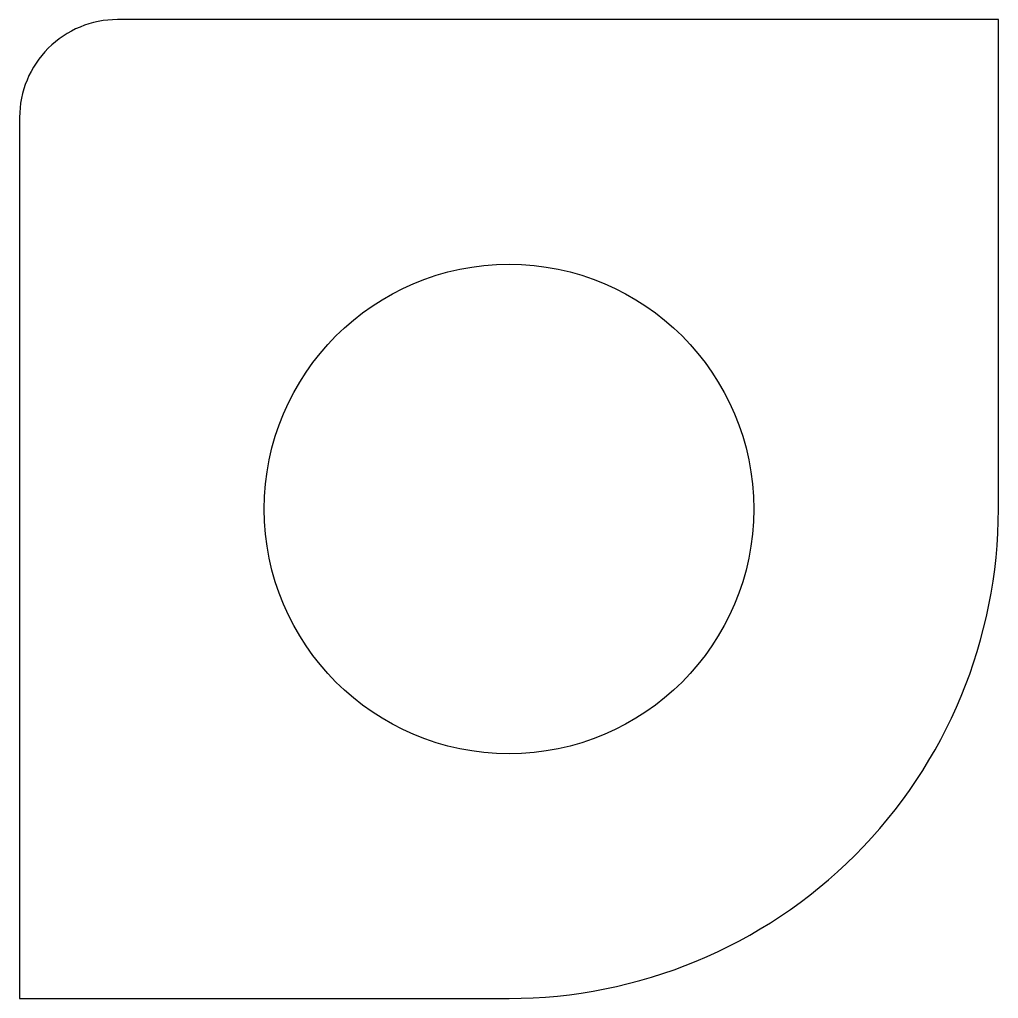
# Model space of a CAD drawing. Header units: millimetres. Extents: x -75.5 to -55.5, y 55.5 to 75.5.
import ezdxf

# ---------------------------------------------------------------- set-up
doc = ezdxf.new("R2010")
doc.units = ezdxf.units.MM

msp = doc.modelspace()

# ---------------------------------------------------------------- linework, layer by layer
msp.add_lwpolyline([(-73.5, 75.5, 0.414214), (-75.5, 73.5), (-75.5, 55.5), (-65.5, 55.5, 0.414214), (-55.5, 65.5), (-55.5, 75.5)], format="xyb", close=True)
msp.add_circle((-65.5, 65.5), 5)

doc.saveas('drawing.dxf')
